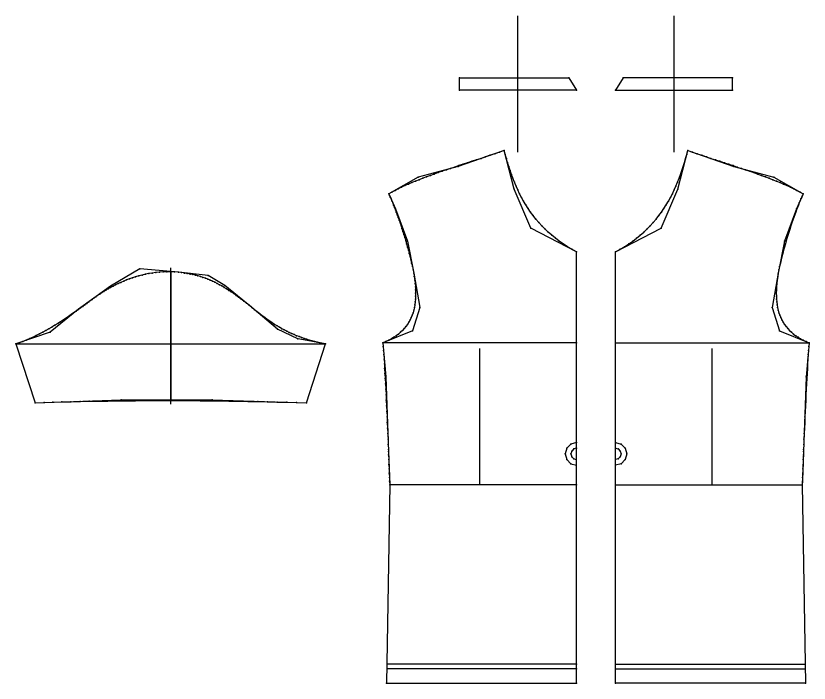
# Model space of a CAD drawing. Extents: x -727 to 1434, y 0 to 1774.
# Drawn here: x -727 to 320, y 893 to 1774 of the extents above; entities that cross this region are included whole.
import ezdxf

# ---------------------------------------------------------------- set-up
doc = ezdxf.new("R2010")
doc.units = 0

# ---------------------------------------------------------------- blocks, each defined once
blk = doc.blocks.new('11_M')
at = {"layer": '1'}
blk.add_lwpolyline([(64.23497, 893.018738), (64.25087, 1462.437012), (70.367142, 1465.763062), (76.217041, 1469.22644), (81.807816, 1472.822266), (87.146645, 1476.54541), (92.240707, 1480.390869), (97.097191, 1484.353638), (101.723335, 1488.428467), (106.126297, 1492.610474), (110.313271, 1496.894531), (114.291489, 1501.275635), (118.068123, 1505.748657), (121.65036, 1510.308716), (125.045418, 1514.950439), (128.260498, 1519.668945), (131.30275, 1524.459351), (134.179413, 1529.316406), (136.89769, 1534.234985), (139.464737, 1539.210205), (141.887787, 1544.236816), (144.174011, 1549.309937), (146.330612, 1554.424561), (148.364792, 1559.575439), (150.283752, 1564.757568), (152.094666, 1569.966064), (153.804749, 1575.195679), (155.421204, 1580.441406), (156.951202, 1585.69812), (158.401962, 1590.960938), (159.78067, 1596.224609), (166.036346, 1594.065918), (172.234955, 1591.953491), (178.374878, 1589.883545), (184.454529, 1587.852783), (190.472336, 1585.8573), (196.426666, 1583.893677), (202.315964, 1581.958252), (208.138626, 1580.047241), (213.893051, 1578.157227), (219.577652, 1576.284424), (225.190842, 1574.425293), (230.731018, 1572.576294), (236.196594, 1570.733643), (241.585968, 1568.893799), (246.897552, 1567.053101), (252.129761, 1565.208008), (257.281006, 1563.354736), (262.34967, 1561.489746), (267.334167, 1559.609619), (272.23291, 1557.710449), (277.044342, 1555.788696), (281.766815, 1553.840698), (286.398743, 1551.862915), (290.938568, 1549.851685), (295.384674, 1547.803467), (299.735474, 1545.714478), (303.989349, 1543.581177), (308.144745, 1541.399902), (312.200073, 1539.167236), (311.246582, 1537.027344), (310.249146, 1534.729248), (309.211212, 1532.278809), (308.1362, 1529.681641), (307.027527, 1526.94397), (305.888763, 1524.071533), (304.723236, 1521.07019), (303.534485, 1517.945801), (302.325928, 1514.704346), (301.101013, 1511.351563), (299.863159, 1507.893433), (298.615906, 1504.335693), (297.36264, 1500.684326), (296.106781, 1496.94519), (294.851868, 1493.124146), (293.601318, 1489.227173), (292.358551, 1485.259888), (291.127045, 1481.228394), (289.910248, 1477.13855), (288.711609, 1472.996094), (287.534607, 1468.807007), (286.382629, 1464.577148), (285.259216, 1460.312378), (284.167725, 1456.018555), (283.111694, 1451.701538), (282.094482, 1447.36731), (281.119629, 1443.021606), (280.190552, 1438.67041), (279.310699, 1434.31958), (278.557617, 1429.668701), (277.930634, 1425.12207), (277.4328, 1420.679688), (277.06723, 1416.341797), (276.837067, 1412.108398), (276.745483, 1407.979858), (276.795563, 1403.956177), (276.990417, 1400.037354), (277.333191, 1396.223755), (277.826996, 1392.515381), (278.474945, 1388.912598), (279.280212, 1385.415283), (280.24588, 1382.02356), (281.375061, 1378.737793), (282.670929, 1375.557983), (284.136536, 1372.484375), (285.775085, 1369.516846), (287.589661, 1366.655884), (289.583374, 1363.901489), (291.759369, 1361.253662), (294.120789, 1358.712646), (296.670715, 1356.278687), (299.412292, 1353.951782), (302.348633, 1351.732178), (305.48291, 1349.619873), (308.818176, 1347.615234), (312.357574, 1345.71814), (316.104248, 1343.928833), (320.06134, 1342.247559), (319.666962, 1337.411743), (319.273499, 1332.219971), (318.88147, 1326.698853), (318.491516, 1320.875), (318.104126, 1314.775024), (317.719971, 1308.425537), (317.339447, 1301.853027), (316.963196, 1295.084351), (316.591858, 1288.145874), (316.22583, 1281.064453), (315.865814, 1273.866455), (315.512299, 1266.578735), (315.165833, 1259.227783), (314.827026, 1251.840088), (314.496399, 1244.442505), (314.174561, 1237.061523), (313.862, 1229.723755), (313.559326, 1222.455811), (313.26709, 1215.284424), (312.985809, 1208.235962), (312.716125, 1201.33728), (312.458527, 1194.614868), (312.213623, 1188.095337), (311.981934, 1181.805298), (311.764038, 1175.771484), (311.560486, 1170.020264), (311.371887, 1164.578491), (311.1987, 1159.472778), (311.041565, 1154.729492), (315.154175, 893.007751)], close=True, dxfattribs=at)
at = {"layer": '2'}
for p in [(159.78067, 1596.224609), (159.78067, 1596.224609), (312.200073, 1539.167236), (312.200073, 1539.167236), (64.25087, 1462.437012), (64.25087, 1462.437012), (279.310699, 1434.31958), (279.310699, 1434.31958), (64.377167, 1342.256104), (320.06134, 1342.247559), (320.06134, 1342.247559), (64.245369, 1210.673096), (64.245369, 1203.173096), (64.243469, 1154.737793), (311.041565, 1154.729492), (311.041565, 1154.729492), (64.236168, 918.018738), (64.236168, 912.018677), (64.23497, 893.018738), (64.23497, 893.018738), (315.154175, 893.007751), (315.154175, 893.007751)]:
    blk.add_point(p, dxfattribs=at)
at = {"layer": '3'}
for p in [(166.036346, 1594.065918), (156.951202, 1585.69812), (158.401962, 1590.960938), (172.234955, 1591.953491), (178.374878, 1589.883545), (184.454529, 1587.852783), (190.472336, 1585.8573), (196.426666, 1583.893677), (202.315964, 1581.958252), (153.804749, 1575.195679), (155.421204, 1580.441406), (208.138626, 1580.047241), (213.893051, 1578.157227), (219.577652, 1576.284424), (220.52301, 1575.121338), (225.190842, 1574.425293), (230.731018, 1572.576294), (150.283752, 1564.757568), (152.094666, 1569.966064), (236.196594, 1570.733643), (241.585968, 1568.893799), (246.897552, 1567.053101), (252.129761, 1565.208008), (257.281006, 1563.354736), (262.34967, 1561.489746), (273.48764, 1561.011475), (146.330612, 1554.424561), (148.364792, 1559.575439), (267.334167, 1559.609619), (272.23291, 1557.710449), (277.044342, 1555.788696), (281.766815, 1553.840698), (286.398743, 1551.862915), (141.887787, 1544.236816), (144.174011, 1549.309937), (146.778259, 1545.353516), (290.938568, 1549.851685), (295.384674, 1547.803467), (299.735474, 1545.714478), (303.989349, 1543.581177), (308.144745, 1541.399902), (134.179413, 1529.316406), (136.89769, 1534.234985), (139.464737, 1539.210205), (308.1362, 1529.681641), (309.211212, 1532.278809), (310.249146, 1534.729248), (311.246582, 1537.027344), (128.260498, 1519.668945), (131.30275, 1524.459351), (303.206818, 1519.265869), (304.723236, 1521.07019), (305.888763, 1524.071533), (307.027527, 1526.94397), (121.65036, 1510.308716), (125.045418, 1514.950439), (301.101013, 1511.351563), (302.325928, 1514.704346), (303.534485, 1517.945801), (114.291489, 1501.275635), (118.068123, 1505.748657), (297.36264, 1500.684326), (298.615906, 1504.335693), (299.863159, 1507.893433), (101.723335, 1488.428467), (106.126297, 1492.610474), (110.313271, 1496.894531), (124.685287, 1493.907471), (293.601318, 1489.227173), (294.851868, 1493.124146), (296.106781, 1496.94519), (92.240707, 1480.390869), (97.097191, 1484.353638), (289.910248, 1477.13855), (291.127045, 1481.228394), (292.358551, 1485.259888), (76.217041, 1469.22644), (81.807816, 1472.822266), (87.146645, 1476.54541), (287.534607, 1468.807007), (287.566956, 1476.357422), (288.711609, 1472.996094), (70.367142, 1465.763062), (284.167725, 1456.018555), (285.259216, 1460.312378), (286.382629, 1464.577148), (282.094482, 1447.36731), (283.111694, 1451.701538), (280.190552, 1438.67041), (281.119629, 1443.021606), (277.930634, 1425.12207), (278.557617, 1429.668701), (277.06723, 1416.341797), (277.4328, 1420.679688), (276.745483, 1407.979858), (276.795563, 1403.956177), (276.837067, 1412.108398), (276.990417, 1400.037354), (277.333191, 1396.223755), (271.432007, 1388.858643), (277.826996, 1392.515381), (278.474945, 1388.912598), (279.280212, 1385.415283), (280.24588, 1382.02356), (281.375061, 1378.737793), (282.670929, 1375.557983), (284.136536, 1372.484375), (285.775085, 1369.516846), (287.589661, 1366.655884), (289.583374, 1363.901489), (280.782562, 1357.978027), (291.759369, 1361.253662), (294.120789, 1358.712646), (296.670715, 1356.278687), (299.412292, 1353.951782), (302.348633, 1351.732178), (305.48291, 1349.619873), (308.818176, 1347.615234), (312.357574, 1345.71814), (316.104248, 1343.928833), (319.273499, 1332.219971), (319.666962, 1337.411743), (318.491516, 1320.875), (318.88147, 1326.698853), (318.104126, 1314.775024), (317.339447, 1301.853027), (317.719971, 1308.425537), (316.246277, 1297.307861), (316.963196, 1295.084351), (316.22583, 1281.064453), (316.591858, 1288.145874), (315.865814, 1273.866455), (315.165833, 1259.227783), (315.512299, 1266.578735), (314.827026, 1251.840088), (314.174561, 1237.061523), (314.496399, 1244.442505), (313.862, 1229.723755), (313.26709, 1215.284424), (313.559326, 1222.455811), (71.745369, 1208.663574), (312.985809, 1208.235962), (67.995369, 1202.168213), (70.740669, 1199.423096), (71.745369, 1195.673096), (77.235474, 1203.173096), (79.245369, 1195.673096), (312.458527, 1194.614868), (312.481201, 1198.742188), (312.716125, 1201.33728), (67.995369, 1189.178223), (70.740669, 1191.923096), (77.235474, 1188.173096), (312.213623, 1188.095337), (71.745369, 1182.682739), (311.764038, 1175.771484), (311.981934, 1181.805298), (311.371887, 1164.578491), (311.560486, 1170.020264), (311.1987, 1159.472778)]:
    blk.add_point(p, dxfattribs=at)
at = {"layer": '4'}
blk.add_point((279.310699, 1434.31958), dxfattribs=at)
at = {"layer": '7'}
blk.add_line((192.148163, 1154.616211), (192.148163, 1334.616211), dxfattribs=at)
at = {"layer": '8'}
for points in [[(64.377167, 1342.256104), (320.060791, 1342.246948)], [(64.245369, 1210.673096), (71.745369, 1208.663574), (77.235474, 1203.173096), (79.245369, 1195.673096), (77.235474, 1188.173096), (71.745369, 1182.682739), (64.245369, 1180.673096)], [(64.245369, 1203.173096), (67.995369, 1202.168213), (70.740669, 1199.423096), (71.745369, 1195.673096), (70.740669, 1191.923096), (67.995369, 1189.178223), (64.245369, 1188.173096)], [(64.243469, 1154.737793), (311.041565, 1154.72998)], [(64.236168, 918.018738), (315.155396, 918.007446)], [(64.236168, 912.018677), (315.155396, 912.007324)]]:
    blk.add_lwpolyline(points, dxfattribs=at)
at = {"layer": '84'}
blk.add_lwpolyline([(64.23497, 893.018738), (64.25087, 1462.437012), (124.685287, 1493.907471), (146.778259, 1545.353516), (159.78067, 1596.224609), (220.52301, 1575.121338), (273.48764, 1561.011475), (312.200073, 1539.167236), (303.206818, 1519.265869), (287.566956, 1476.357422), (279.310699, 1434.31958), (271.432007, 1388.858643), (280.782562, 1357.978027), (320.06134, 1342.247559), (316.246277, 1297.307861), (312.481201, 1198.742188), (311.041565, 1154.729492), (315.154175, 893.007751)], close=True, dxfattribs=at)
blk = doc.blocks.new('Pattern2D_768516_M')
at = {"layer": '1'}
blk.add_lwpolyline([(219.044586, 1691.999878), (74.493195, 1691.999878), (64.234955, 1676.000122), (219.044586, 1676.000366)], close=True, dxfattribs=at)
at = {"layer": '2'}
for p in [(74.493195, 1691.999878), (74.493195, 1691.999878), (219.044586, 1691.999878), (219.044586, 1691.999878), (64.234955, 1676.000122), (64.234955, 1676.000122), (219.044586, 1676.000366), (219.044586, 1676.000366), (219.044586, 1676.000366)]:
    blk.add_point(p, dxfattribs=at)
at = {"layer": '4'}
blk.add_point((219.044586, 1676.000366), dxfattribs=at)
at = {"layer": '7'}
blk.add_line((141.639771, 1594), (141.639771, 1774), dxfattribs=at)
at = {"layer": '8'}
blk.add_lwpolyline([(219.044586, 1676.000366), (219.044586, 1692.000366)], dxfattribs=at)
at = {"layer": '84'}
blk.add_lwpolyline([(219.044586, 1691.999878), (74.493195, 1691.999878), (64.234955, 1676.000122), (219.044586, 1676.000366)], close=True, dxfattribs=at)
blk = doc.blocks.new('37_M')
at = {"layer": '1'}
blk.add_lwpolyline([(13.032791, 893.018738), (13.016891, 1462.437012), (6.90062, 1465.763062), (1.05072, 1469.22644), (-4.540054, 1472.822266), (-9.878883, 1476.54541), (-14.972946, 1480.390869), (-19.82943, 1484.353638), (-24.455574, 1488.428467), (-28.858536, 1492.610474), (-33.045509, 1496.894531), (-37.023727, 1501.275635), (-40.800362, 1505.748657), (-44.382599, 1510.308716), (-47.777657, 1514.950439), (-50.992733, 1519.668945), (-54.034988, 1524.459351), (-56.911659, 1529.316406), (-59.629925, 1534.234985), (-62.19698, 1539.210205), (-64.620026, 1544.236816), (-66.90625, 1549.309937), (-69.062851, 1554.424561), (-71.097031, 1559.575439), (-73.015991, 1564.757568), (-74.826912, 1569.966064), (-76.536995, 1575.195679), (-78.153442, 1580.441406), (-79.683449, 1585.69812), (-81.134201, 1590.960938), (-82.512909, 1596.224609), (-88.768593, 1594.065918), (-94.967186, 1591.953491), (-101.107117, 1589.883545), (-107.186768, 1587.852783), (-113.204567, 1585.8573), (-119.158913, 1583.893677), (-125.04821, 1581.958252), (-130.870865, 1580.047241), (-136.62529, 1578.157227), (-142.309891, 1576.284424), (-147.92308, 1574.425293), (-153.463257, 1572.576294), (-158.928833, 1570.733643), (-164.318207, 1568.893799), (-169.629791, 1567.053101), (-174.862, 1565.208008), (-180.013245, 1563.354736), (-185.081909, 1561.489746), (-190.066422, 1559.609619), (-194.965164, 1557.710449), (-199.776581, 1555.788696), (-204.499054, 1553.840698), (-209.130997, 1551.862915), (-213.670807, 1549.851685), (-218.116913, 1547.803467), (-222.467712, 1545.714478), (-226.721588, 1543.581177), (-230.876984, 1541.399902), (-234.932297, 1539.167236), (-233.978806, 1537.027344), (-232.981384, 1534.729248), (-231.943451, 1532.278809), (-230.868439, 1529.681641), (-229.759766, 1526.94397), (-228.621002, 1524.071533), (-227.455475, 1521.07019), (-226.266724, 1517.945801), (-225.058167, 1514.704346), (-223.833252, 1511.351563), (-222.595413, 1507.893433), (-221.348145, 1504.335693), (-220.094879, 1500.684326), (-218.83902, 1496.94519), (-217.584122, 1493.124146), (-216.333557, 1489.227173), (-215.09079, 1485.259888), (-213.859283, 1481.228394), (-212.642487, 1477.13855), (-211.443848, 1472.996094), (-210.266846, 1468.807007), (-209.114883, 1464.577148), (-207.991455, 1460.312378), (-206.899979, 1456.018555), (-205.843933, 1451.701538), (-204.826736, 1447.36731), (-203.851883, 1443.021606), (-202.922791, 1438.67041), (-202.042938, 1434.31958), (-201.289856, 1429.668701), (-200.662872, 1425.12207), (-200.165024, 1420.679688), (-199.799469, 1416.341797), (-199.569305, 1412.108398), (-199.477737, 1407.979858), (-199.527802, 1403.956177), (-199.722641, 1400.037354), (-200.06543, 1396.223755), (-200.559235, 1392.515381), (-201.207184, 1388.912598), (-202.012466, 1385.415283), (-202.978119, 1382.02356), (-204.1073, 1378.737793), (-205.403168, 1375.557983), (-206.86879, 1372.484375), (-208.507339, 1369.516846), (-210.321899, 1366.655884), (-212.315613, 1363.901489), (-214.491608, 1361.253662), (-216.853027, 1358.712646), (-219.402954, 1356.278687), (-222.144531, 1353.951782), (-225.080872, 1351.732178), (-228.215134, 1349.619873), (-231.5504, 1347.615234), (-235.089813, 1345.71814), (-238.836502, 1343.928833), (-242.793594, 1342.247559), (-242.3992, 1337.411743), (-242.005737, 1332.219971), (-241.613724, 1326.698853), (-241.223755, 1320.875), (-240.83638, 1314.775024), (-240.452194, 1308.425537), (-240.071686, 1301.853027), (-239.69545, 1295.084351), (-239.324081, 1288.145874), (-238.958084, 1281.064453), (-238.598053, 1273.866455), (-238.244537, 1266.578735), (-237.898087, 1259.227783), (-237.55925, 1251.840088), (-237.228653, 1244.442505), (-236.906784, 1237.061523), (-236.594238, 1229.723755), (-236.291565, 1222.455811), (-235.999313, 1215.284424), (-235.718048, 1208.235962), (-235.448349, 1201.33728), (-235.190765, 1194.614868), (-234.945862, 1188.095337), (-234.714172, 1181.805298), (-234.496277, 1175.771484), (-234.29274, 1170.020264), (-234.104111, 1164.578491), (-233.930939, 1159.472778), (-233.773819, 1154.729492), (-237.886398, 893.007751)], close=True, dxfattribs=at)
at = {"layer": '2'}
for p in [(-82.512909, 1596.224609), (-82.512909, 1596.224609), (-234.932297, 1539.167236), (-234.932297, 1539.167236), (13.016891, 1462.437012), (13.016891, 1462.437012), (-202.042938, 1434.31958), (-202.042938, 1434.31958), (-242.793594, 1342.247559), (-242.793594, 1342.247559), (12.890594, 1342.256104), (13.022392, 1210.673096), (13.022392, 1203.173096), (-233.773819, 1154.729492), (-233.773819, 1154.729492), (13.024292, 1154.737793), (13.031593, 918.018738), (13.031593, 912.018677), (-237.886398, 893.007751), (-237.886398, 893.007751), (13.032791, 893.018738), (13.032791, 893.018738)]:
    blk.add_point(p, dxfattribs=at)
at = {"layer": '3'}
for p in [(-88.768593, 1594.065918), (-125.04821, 1581.958252), (-119.158913, 1583.893677), (-113.204567, 1585.8573), (-107.186768, 1587.852783), (-101.107117, 1589.883545), (-94.967186, 1591.953491), (-81.134201, 1590.960938), (-79.683449, 1585.69812), (-153.463257, 1572.576294), (-147.92308, 1574.425293), (-143.255249, 1575.121338), (-142.309891, 1576.284424), (-136.62529, 1578.157227), (-130.870865, 1580.047241), (-78.153442, 1580.441406), (-76.536995, 1575.195679), (-196.219879, 1561.011475), (-185.081909, 1561.489746), (-180.013245, 1563.354736), (-174.862, 1565.208008), (-169.629791, 1567.053101), (-164.318207, 1568.893799), (-158.928833, 1570.733643), (-74.826912, 1569.966064), (-73.015991, 1564.757568), (-209.130997, 1551.862915), (-204.499054, 1553.840698), (-199.776581, 1555.788696), (-194.965164, 1557.710449), (-190.066422, 1559.609619), (-71.097031, 1559.575439), (-69.062851, 1554.424561), (-230.876984, 1541.399902), (-226.721588, 1543.581177), (-222.467712, 1545.714478), (-218.116913, 1547.803467), (-213.670807, 1549.851685), (-69.51049, 1545.353516), (-66.90625, 1549.309937), (-64.620026, 1544.236816), (-233.978806, 1537.027344), (-232.981384, 1534.729248), (-231.943451, 1532.278809), (-230.868439, 1529.681641), (-62.19698, 1539.210205), (-59.629925, 1534.234985), (-56.911659, 1529.316406), (-229.759766, 1526.94397), (-228.621002, 1524.071533), (-227.455475, 1521.07019), (-225.939056, 1519.265869), (-54.034988, 1524.459351), (-50.992733, 1519.668945), (-226.266724, 1517.945801), (-225.058167, 1514.704346), (-223.833252, 1511.351563), (-47.777657, 1514.950439), (-44.382599, 1510.308716), (-222.595413, 1507.893433), (-221.348145, 1504.335693), (-220.094879, 1500.684326), (-40.800362, 1505.748657), (-37.023727, 1501.275635), (-218.83902, 1496.94519), (-217.584122, 1493.124146), (-216.333557, 1489.227173), (-47.417526, 1493.907471), (-33.045509, 1496.894531), (-28.858536, 1492.610474), (-24.455574, 1488.428467), (-215.09079, 1485.259888), (-213.859283, 1481.228394), (-212.642487, 1477.13855), (-19.82943, 1484.353638), (-14.972946, 1480.390869), (-211.443848, 1472.996094), (-210.29921, 1476.357422), (-210.266846, 1468.807007), (-9.878883, 1476.54541), (-4.540054, 1472.822266), (1.05072, 1469.22644), (-209.114883, 1464.577148), (-207.991455, 1460.312378), (-206.899979, 1456.018555), (6.90062, 1465.763062), (-205.843933, 1451.701538), (-204.826736, 1447.36731), (-203.851883, 1443.021606), (-202.922791, 1438.67041), (-201.289856, 1429.668701), (-200.662872, 1425.12207), (-200.165024, 1420.679688), (-199.799469, 1416.341797), (-199.569305, 1412.108398), (-199.527802, 1403.956177), (-199.477737, 1407.979858), (-200.06543, 1396.223755), (-199.722641, 1400.037354), (-202.012466, 1385.415283), (-201.207184, 1388.912598), (-200.559235, 1392.515381), (-194.164246, 1388.858643), (-206.86879, 1372.484375), (-205.403168, 1375.557983), (-204.1073, 1378.737793), (-202.978119, 1382.02356), (-212.315613, 1363.901489), (-210.321899, 1366.655884), (-208.507339, 1369.516846), (-225.080872, 1351.732178), (-222.144531, 1353.951782), (-219.402954, 1356.278687), (-216.853027, 1358.712646), (-214.491608, 1361.253662), (-203.514801, 1357.978027), (-238.836502, 1343.928833), (-235.089813, 1345.71814), (-231.5504, 1347.615234), (-228.215134, 1349.619873), (-242.3992, 1337.411743), (-242.005737, 1332.219971), (-241.613724, 1326.698853), (-241.223755, 1320.875), (-240.83638, 1314.775024), (-240.452194, 1308.425537), (-240.071686, 1301.853027), (-239.69545, 1295.084351), (-238.978516, 1297.307861), (-239.324081, 1288.145874), (-238.958084, 1281.064453), (-238.598053, 1273.866455), (-238.244537, 1266.578735), (-237.898087, 1259.227783), (-237.55925, 1251.840088), (-237.228653, 1244.442505), (-236.906784, 1237.061523), (-236.594238, 1229.723755), (-236.291565, 1222.455811), (-235.999313, 1215.284424), (-235.718048, 1208.235962), (5.522392, 1208.663574), (-235.448349, 1201.33728), (-235.213425, 1198.742188), (-235.190765, 1194.614868), (-1.977608, 1195.673096), (0.032288, 1203.173096), (5.522392, 1195.673096), (6.527092, 1199.423096), (9.272392, 1202.168213), (-234.945862, 1188.095337), (0.032288, 1188.173096), (6.527092, 1191.923096), (9.272392, 1189.178223), (-234.714172, 1181.805298), (-234.496277, 1175.771484), (5.522392, 1182.682739), (-234.29274, 1170.020264), (-234.104111, 1164.578491), (-233.930939, 1159.472778)]:
    blk.add_point(p, dxfattribs=at)
at = {"layer": '4'}
blk.add_point((-202.042938, 1434.31958), dxfattribs=at)
at = {"layer": '7'}
blk.add_line((-114.880402, 1154.616211), (-114.880402, 1334.616211), dxfattribs=at)
at = {"layer": '8'}
for points in [[(12.890594, 1342.256104), (-242.793015, 1342.246948)], [(13.022392, 1210.673096), (5.522392, 1208.663574), (0.032288, 1203.173096), (-1.977608, 1195.673096), (0.032288, 1188.173096), (5.522392, 1182.682739), (13.022392, 1180.673096)], [(13.022392, 1203.173096), (9.272392, 1202.168213), (6.527092, 1199.423096), (5.522392, 1195.673096), (6.527092, 1191.923096), (9.272392, 1189.178223), (13.022392, 1188.173096)], [(13.024292, 1154.737793), (-233.773819, 1154.72998)], [(13.031593, 918.018738), (-237.887619, 918.007446)], [(13.031593, 912.018677), (-237.887619, 912.007324)]]:
    blk.add_lwpolyline(points, dxfattribs=at)
at = {"layer": '84'}
blk.add_lwpolyline([(13.032791, 893.018738), (13.016891, 1462.437012), (-47.417526, 1493.907471), (-69.51049, 1545.353516), (-82.512909, 1596.224609), (-143.255249, 1575.121338), (-196.219879, 1561.011475), (-234.932297, 1539.167236), (-225.939056, 1519.265869), (-210.29921, 1476.357422), (-202.042938, 1434.31958), (-194.164246, 1388.858643), (-203.514801, 1357.978027), (-242.793594, 1342.247559), (-238.978516, 1297.307861), (-235.213425, 1198.742188), (-233.773819, 1154.729492), (-237.886398, 893.007751)], close=True, dxfattribs=at)
blk = doc.blocks.new('Pattern2D_768528_M')
at = {"layer": '1'}
blk.add_lwpolyline([(-141.776825, 1691.999878), (2.774567, 1691.999878), (13.032806, 1676.000122), (-141.776825, 1676.000366)], close=True, dxfattribs=at)
at = {"layer": '2'}
for p in [(-141.776825, 1691.999878), (-141.776825, 1691.999878), (2.774567, 1691.999878), (2.774567, 1691.999878), (-141.776825, 1676.000366), (-141.776825, 1676.000366), (-141.776825, 1676.000366), (13.032806, 1676.000122), (13.032806, 1676.000122)]:
    blk.add_point(p, dxfattribs=at)
at = {"layer": '4'}
blk.add_point((-141.776825, 1676.000366), dxfattribs=at)
at = {"layer": '7'}
blk.add_line((-64.372009, 1594), (-64.372009, 1774), dxfattribs=at)
at = {"layer": '8'}
blk.add_lwpolyline([(-141.776825, 1676.000366), (-141.776825, 1692.000366)], dxfattribs=at)
at = {"layer": '84'}
blk.add_lwpolyline([(-141.776825, 1691.999878), (2.774567, 1691.999878), (13.032806, 1676.000122), (-141.776825, 1676.000366)], close=True, dxfattribs=at)
blk = doc.blocks.new('39_M')
at = {"layer": '1'}
blk.add_lwpolyline([(-343.787537, 1263.065552), (-318.371338, 1340.786743), (-322.13092, 1341.532349), (-325.823853, 1342.320801), (-329.454468, 1343.154663), (-333.026978, 1344.036499), (-336.545532, 1344.968628), (-340.014343, 1345.953613), (-343.437744, 1346.994141), (-346.819855, 1348.092407), (-350.164856, 1349.250977), (-353.477051, 1350.472534), (-356.760681, 1351.759399), (-360.019836, 1353.114136), (-363.25885, 1354.539185), (-366.481873, 1356.037109), (-369.693176, 1357.610352), (-372.896912, 1359.261353), (-376.097351, 1360.992798), (-379.298706, 1362.807007), (-382.505188, 1364.706421), (-385.721008, 1366.693726), (-388.950378, 1368.771362), (-392.19754, 1370.941772), (-395.466675, 1373.20752), (-398.762024, 1375.570923), (-402.08783, 1378.03479), (-405.448273, 1380.601318), (-408.847565, 1383.273071), (-412.289978, 1386.052612), (-415.779633, 1388.942383), (-419.443542, 1391.893433), (-423.015594, 1394.732666), (-426.50354, 1397.46167), (-429.914948, 1400.082275), (-433.257446, 1402.596313), (-436.538605, 1405.005493), (-439.766144, 1407.311523), (-442.947571, 1409.516113), (-446.090576, 1411.621094), (-449.202789, 1413.628052), (-452.291809, 1415.53894), (-455.365204, 1417.355225), (-458.430664, 1419.078979), (-461.495819, 1420.71167), (-464.568207, 1422.255127), (-467.655548, 1423.71106), (-470.765381, 1425.081299), (-473.905334, 1426.367554), (-477.083099, 1427.571533), (-480.306213, 1428.694946), (-483.582336, 1429.739624), (-486.919098, 1430.707153), (-490.324097, 1431.599487), (-493.804932, 1432.418213), (-497.369263, 1433.165161), (-501.024719, 1433.841919), (-504.77887, 1434.450439), (-508.639374, 1434.99231), (-512.613831, 1435.46936), (-517.843933, 1435.838501), (-522.984863, 1436.021729), (-528.035522, 1436.027588), (-532.994995, 1435.864258), (-537.862122, 1435.540161), (-542.635986, 1435.063721), (-547.315491, 1434.443237), (-551.899658, 1433.687134), (-556.38739, 1432.803833), (-560.77771, 1431.801514), (-565.06958, 1430.688721), (-569.261963, 1429.473877), (-573.353882, 1428.165039), (-577.344177, 1426.770874), (-581.231934, 1425.299683), (-585.016113, 1423.759766), (-588.695618, 1422.159424), (-592.269531, 1420.507324), (-595.736694, 1418.811523), (-599.09613, 1417.080444), (-602.346863, 1415.322632), (-605.487793, 1413.546265), (-608.517944, 1411.759888), (-611.436279, 1409.97168), (-614.24176, 1408.190186), (-616.933289, 1406.423584), (-619.509949, 1404.68042), (-621.970642, 1402.968994), (-624.314331, 1401.297607), (-626.477173, 1399.72644), (-628.760254, 1398.050903), (-631.161194, 1396.278442), (-633.677673, 1394.416626), (-636.307434, 1392.4729), (-639.048157, 1390.454956), (-641.8974, 1388.369995), (-644.852905, 1386.22583), (-647.912415, 1384.029907), (-651.073425, 1381.789551), (-654.33374, 1379.512451), (-657.69104, 1377.205933), (-661.142944, 1374.877686), (-664.687012, 1372.535156), (-668.321167, 1370.185791), (-672.042908, 1367.83728), (-675.849976, 1365.496826), (-679.739929, 1363.172241), (-683.710571, 1360.87085), (-687.759521, 1358.60022), (-691.88446, 1356.367798), (-696.083008, 1354.181152), (-700.352966, 1352.047852), (-704.691895, 1349.97522), (-709.097473, 1347.970947), (-713.567383, 1346.04248), (-718.099304, 1344.197266), (-722.690918, 1342.442871), (-727.339844, 1340.786743), (-701.921143, 1263.064575), (-690.160156, 1263.474487), (-678.352051, 1263.854248), (-666.497437, 1264.203979), (-654.596741, 1264.523682), (-642.650635, 1264.813599), (-630.65979, 1265.07373), (-618.624512, 1265.304199), (-606.545532, 1265.505127), (-594.423401, 1265.676514), (-582.258728, 1265.818604), (-570.051941, 1265.931396), (-557.803711, 1266.015015), (-545.514587, 1266.069458), (-533.18512, 1266.094971), (-520.815918, 1266.091675), (-508.407471, 1266.059448), (-495.960388, 1265.998657), (-483.47525, 1265.90918), (-470.952576, 1265.79126), (-458.393005, 1265.644897), (-445.797028, 1265.470215), (-433.165222, 1265.267334), (-420.498199, 1265.036377), (-407.796478, 1264.777344), (-395.060669, 1264.490479), (-382.29129, 1264.175659), (-369.488922, 1263.833252), (-356.654175, 1263.463135)], close=True, dxfattribs=at)
at = {"layer": '2'}
for p in [(-522.877563, 1436.264648), (-512.613831, 1435.46936), (-512.613831, 1435.46936), (-624.314331, 1401.297607), (-624.314331, 1401.297607), (-415.779633, 1388.942383), (-415.779633, 1388.942383), (-727.375244, 1340.773071), (-727.339844, 1340.786743), (-727.339844, 1340.786743), (-318.371338, 1340.786743), (-318.371338, 1340.786743), (-701.921143, 1263.064575), (-701.921143, 1263.064575), (-343.787537, 1263.065552), (-343.787537, 1263.065552)]:
    blk.add_point(p, dxfattribs=at)
at = {"layer": '3'}
for p in [(-563.599304, 1439.962891), (-542.635986, 1435.063721), (-537.862122, 1435.540161), (-532.994995, 1435.864258), (-528.035522, 1436.027588), (-522.984863, 1436.021729), (-517.843933, 1435.838501), (-508.639374, 1434.99231), (-581.231934, 1425.299683), (-577.344177, 1426.770874), (-573.353882, 1428.165039), (-569.261963, 1429.473877), (-565.06958, 1430.688721), (-560.77771, 1431.801514), (-556.38739, 1432.803833), (-551.899658, 1433.687134), (-547.315491, 1434.443237), (-504.77887, 1434.450439), (-501.024719, 1433.841919), (-497.369263, 1433.165161), (-493.804932, 1432.418213), (-490.324097, 1431.599487), (-486.919098, 1430.707153), (-483.582336, 1429.739624), (-480.306213, 1428.694946), (-477.083099, 1427.571533), (-473.905334, 1426.367554), (-473.618652, 1431.166138), (-470.765381, 1425.081299), (-602.346863, 1415.322632), (-602.227173, 1417.233154), (-599.09613, 1417.080444), (-595.736694, 1418.811523), (-592.269531, 1420.507324), (-588.695618, 1422.159424), (-585.016113, 1423.759766), (-467.655548, 1423.71106), (-464.568207, 1422.255127), (-461.495819, 1420.71167), (-458.430664, 1419.078979), (-455.365204, 1417.355225), (-452.291809, 1415.53894), (-451.665192, 1418.015015), (-619.509949, 1404.68042), (-616.933289, 1406.423584), (-614.24176, 1408.190186), (-611.436279, 1409.97168), (-608.517944, 1411.759888), (-605.487793, 1413.546265), (-449.202789, 1413.628052), (-446.090576, 1411.621094), (-442.947571, 1409.516113), (-439.766144, 1407.311523), (-436.538605, 1405.005493), (-633.677673, 1394.416626), (-631.161194, 1396.278442), (-628.760254, 1398.050903), (-626.477173, 1399.72644), (-621.970642, 1402.968994), (-433.257446, 1402.596313), (-429.914948, 1400.082275), (-426.50354, 1397.46167), (-423.015594, 1394.732666), (-647.912415, 1384.029907), (-644.852905, 1386.22583), (-644.633057, 1386.637939), (-641.8974, 1388.369995), (-639.048157, 1390.454956), (-636.307434, 1392.4729), (-419.443542, 1391.893433), (-412.289978, 1386.052612), (-408.847565, 1383.273071), (-664.687012, 1372.535156), (-661.142944, 1374.877686), (-657.69104, 1377.205933), (-654.33374, 1379.512451), (-651.073425, 1381.789551), (-405.448273, 1380.601318), (-402.08783, 1378.03479), (-398.762024, 1375.570923), (-395.466675, 1373.20752), (-679.739929, 1363.172241), (-675.849976, 1365.496826), (-672.042908, 1367.83728), (-668.321167, 1370.185791), (-392.19754, 1370.941772), (-388.950378, 1368.771362), (-385.721008, 1366.693726), (-382.505188, 1364.706421), (-379.298706, 1362.807007), (-700.352966, 1352.047852), (-696.083008, 1354.181152), (-691.88446, 1356.367798), (-687.759521, 1358.60022), (-683.710571, 1360.87085), (-682.130249, 1356.296265), (-381.803802, 1360.466553), (-376.097351, 1360.992798), (-372.896912, 1359.261353), (-369.693176, 1357.610352), (-366.481873, 1356.037109), (-363.25885, 1354.539185), (-360.019836, 1353.114136), (-356.760681, 1351.759399), (-722.690918, 1342.442871), (-718.099304, 1344.197266), (-713.567383, 1346.04248), (-709.097473, 1347.970947), (-704.691895, 1349.97522), (-355.049103, 1347.794678), (-353.477051, 1350.472534), (-350.164856, 1349.250977), (-346.819855, 1348.092407), (-343.437744, 1346.994141), (-340.014343, 1345.953613), (-336.545532, 1344.968628), (-333.026978, 1344.036499), (-329.454468, 1343.154663), (-325.823853, 1342.320801), (-322.13092, 1341.532349), (-690.160156, 1263.474487), (-678.352051, 1263.854248), (-666.497437, 1264.203979), (-654.596741, 1264.523682), (-642.650635, 1264.813599), (-630.65979, 1265.07373), (-618.624512, 1265.304199), (-606.545532, 1265.505127), (-594.423401, 1265.676514), (-588.461304, 1267.173218), (-582.258728, 1265.818604), (-570.051941, 1265.931396), (-557.803711, 1266.015015), (-545.514587, 1266.069458), (-533.18512, 1266.094971), (-520.815918, 1266.091675), (-508.407471, 1266.059448), (-495.960388, 1265.998657), (-483.47525, 1265.90918), (-470.952576, 1265.79126), (-468.317017, 1267.04187), (-458.393005, 1265.644897), (-445.797028, 1265.470215), (-433.165222, 1265.267334), (-420.498199, 1265.036377), (-407.796478, 1264.777344), (-395.060669, 1264.490479), (-382.29129, 1264.175659), (-369.488922, 1263.833252), (-356.654175, 1263.463135)]:
    blk.add_point(p, dxfattribs=at)
at = {"layer": '4'}
for p in [(-512.613831, 1435.46936), (-616.086487, 1406.97937), (-624.314331, 1401.297607), (-415.779633, 1388.942383)]:
    blk.add_point(p, dxfattribs=at)
at = {"layer": '7'}
blk.add_line((-522.855591, 1261.513672), (-522.855591, 1441.513672), dxfattribs=at)
at = {"layer": '8'}
for points in [[(-522.877563, 1436.264648), (-522.87146, 1266.264893)], [(-727.375244, 1340.773071), (-318.371338, 1340.787231)]]:
    blk.add_lwpolyline(points, dxfattribs=at)
at = {"layer": '84'}
blk.add_lwpolyline([(-343.787537, 1263.065552), (-318.371338, 1340.786743), (-355.049103, 1347.794678), (-381.803802, 1360.466553), (-415.779633, 1388.942383), (-451.665192, 1418.015015), (-473.618652, 1431.166138), (-512.613831, 1435.46936), (-563.599304, 1439.962891), (-602.227173, 1417.233154), (-624.314331, 1401.297607), (-644.633057, 1386.637939), (-682.130249, 1356.296265), (-727.339844, 1340.786743), (-701.921143, 1263.064575), (-588.461304, 1267.173218), (-468.317017, 1267.04187)], close=True, dxfattribs=at)

msp = doc.modelspace()

# ---------------------------------------------------------------- block references
at = {"layer": '1'}
for name in ['Pattern2D_768528_M', 'Pattern2D_768516_M', '37_M', '11_M', '39_M']:
    msp.add_blockref(name, (0, 0), dxfattribs=at)

doc.saveas('drawing.dxf')
